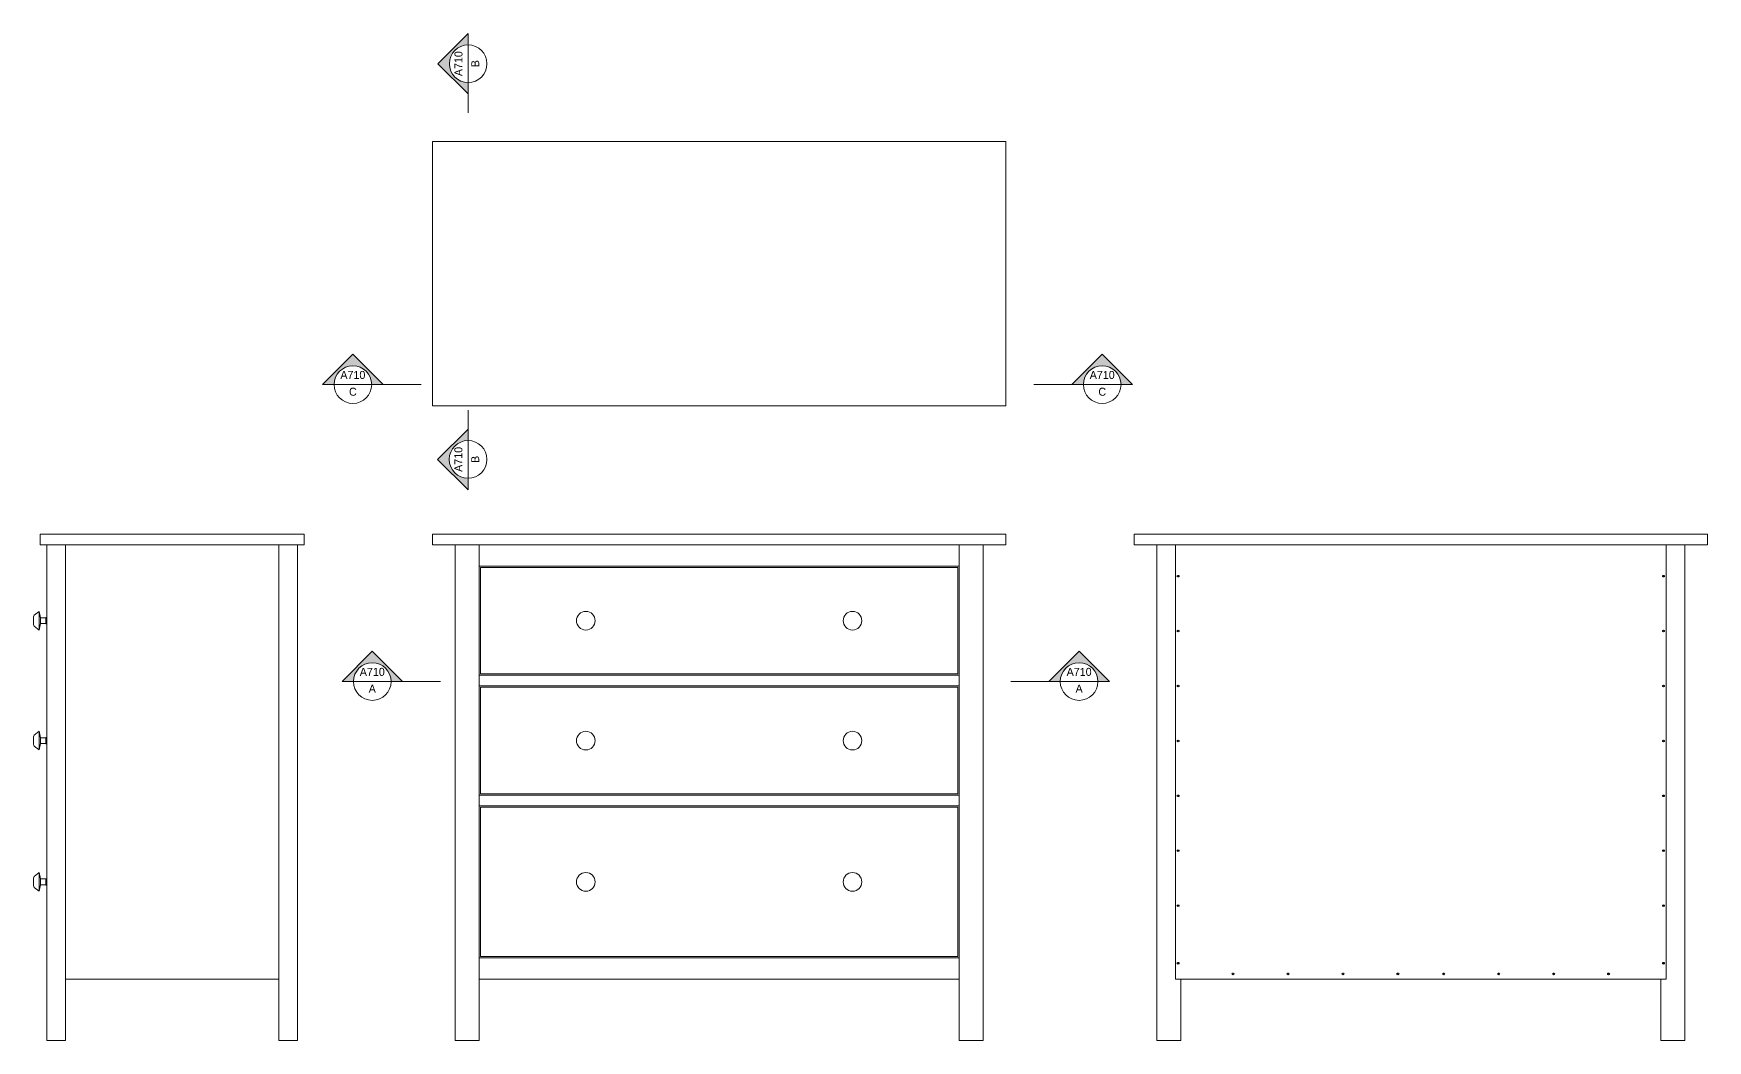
# Model space of a CAD drawing. Header units: centimetres. Extents: x -50281 to 6780, y -2639 to 7911.
# Drawn here: x -9962 to -6824, y 6022 to 7911 of the extents above; entities that cross this region are included whole.
import ezdxf
from ezdxf.enums import TextEntityAlignment as Align

# ---------------------------------------------------------------- set-up
doc = ezdxf.new("R2010")
doc.units = ezdxf.units.CM
doc.layers.get('0').update_dxf_attribs({"color": 8})
doc.layers.add('A-ANNO-SYMB', color=3, linetype='Continuous', lineweight=18)
doc.layers.add('A-ELEV-MBE', color=7, linetype='Continuous', lineweight=18)
doc.layers.add('particolari', color=6, linetype='Continuous')

# ---------------------------------------------------------------- blocks, each defined once
blk = doc.blocks.new('SYMBOL')
at = {"layer": 'A-ANNO-SYMB', "linetype": 'Continuous', "lineweight": 20}
h = blk.add_hatch(color=256, dxfattribs=at)
h.dxf.hatch_style = 1
h.paths.add_polyline_path([(11.206, 4.948), (11.316, 4.948, -1), (11.678, 4.948), (11.788, 4.948), (11.497, 5.241)])
at = {"linetype": 'Continuous', "lineweight": 20}
blk.add_line((11.316, 4.948), (11.678, 4.948), dxfattribs=at)
at = {"layer": 'A-ANNO-SYMB', "linetype": 'Continuous', "lineweight": 20}
for p, q in [((11.206, 4.948), (11.497, 5.241)), ((11.788, 4.948), (11.497, 5.241)), ((11.316, 4.948), (11.206, 4.948)), ((11.678, 4.948), (11.788, 4.948))]:
    blk.add_line(p, q, dxfattribs=at)
blk.add_circle((11.497, 4.948), 0.181, dxfattribs=at)
for tag, p in [('TAVOLA', (11.497, 5.08)), ('SEZIONE', (11.497, 4.918))]:
    blk.add_attdef(tag, text='', height=0.1, dxfattribs=at).set_placement(p, align=Align.TOP_CENTER)

msp = doc.modelspace()

# ---------------------------------------------------------------- linework, layer by layer
at = {"layer": 'A-ANNO-SYMB'}
for p, q in [((-9147.2, 7797.8), (-9147.2, 7762.1)), ((-9235.3, 7252.5), (-9306.7, 7252.5)), ((-8086.7, 7252.5), (-8015.2, 7252.5)), ((-9147.4, 7169), (-9147.4, 7204.7)), ((-9198.9, 6695.6), (-9270.3, 6695.6)), ((-8129.9, 6695.6), (-8058.5, 6695.6))]:
    msp.add_line(p, q, dxfattribs=at)
at = {"layer": 'A-ELEV-MBE'}
for p, q in [((-9126.7, 6912.3), (-8226.7, 6912.3)), ((-9951.2, 6827.3), (-9951.2, 6792.3)), ((-9939.2, 6815.3), (-9949.2, 6815.3)), ((-9939.2, 6804.3), (-9949.2, 6804.3)), ((-9126.7, 6707.3), (-8226.7, 6707.3)), ((-9126.7, 6687.3), (-8226.7, 6687.3)), ((-9951.2, 6602.3), (-9951.2, 6567.3)), ((-9939.2, 6590.3), (-9949.2, 6590.3)), ((-9939.2, 6579.3), (-9949.2, 6579.3)), ((-9126.7, 6482.3), (-8226.7, 6482.3)), ((-9126.7, 6462.3), (-8226.7, 6462.3)), ((-9951.2, 6337.3), (-9951.2, 6302.3)), ((-9939.2, 6325.3), (-9949.2, 6325.3)), ((-9939.2, 6314.3), (-9949.2, 6314.3)), ((-9126.7, 6177.3), (-8226.7, 6177.3)), ((-9902.2, 6137.3), (-9502.2, 6137.3)), ((-9126.7, 6137.3), (-8226.7, 6137.3)), ((-7821.2, 6137.3), (-6901.2, 6137.3)), ((-7811.2, 6137.3), (-6911.2, 6137.3))]:
    msp.add_line(p, q, dxfattribs=at)
for points in [[(-9214.2, 7212.8), (-8139.2, 7212.8), (-8139.2, 7708.8), (-9214.2, 7708.8), (-9214.2, 7212.8)], [(-9949.7, 6972.3), (-9454.7, 6972.3), (-9454.7, 6952.3), (-9949.7, 6952.3), (-9949.7, 6972.3)], [(-9214.2, 6972.3), (-8139.2, 6972.3), (-8139.2, 6952.3), (-9214.2, 6952.3), (-9214.2, 6972.3)], [(-7898.7, 6972.3), (-6823.7, 6972.3), (-6823.7, 6952.3), (-7898.7, 6952.3), (-7898.7, 6972.3)], [(-9902.2, 6952.3), (-9902.2, 6022.3), (-9937.2, 6022.3), (-9937.2, 6952.3)], [(-9467.2, 6952.3), (-9467.2, 6022.3), (-9502.2, 6022.3), (-9502.2, 6952.3)], [(-9171.7, 6952.3), (-9171.7, 6022.3), (-9126.7, 6022.3), (-9126.7, 6952.3)], [(-8226.7, 6952.3), (-8226.7, 6022.3), (-8181.7, 6022.3), (-8181.7, 6952.3)], [(-7856.2, 6952.3), (-7856.2, 6022.3), (-7811.2, 6022.3), (-7811.2, 6137.3)], [(-7821.2, 6137.3), (-7821.2, 6952.3)], [(-6911.2, 6137.3), (-6911.2, 6022.3), (-6866.2, 6022.3), (-6866.2, 6952.3)], [(-6901.2, 6952.3), (-6901.2, 6137.3)], [(-9124.2, 6909.8), (-8229.2, 6909.8), (-8229.2, 6709.8), (-9124.2, 6709.8), (-9124.2, 6909.8)], [(-9124.2, 6684.8), (-8229.2, 6684.8), (-8229.2, 6484.8), (-9124.2, 6484.8), (-9124.2, 6684.8)], [(-9124.2, 6459.8), (-8229.2, 6459.8), (-8229.2, 6179.8), (-9124.2, 6179.8), (-9124.2, 6459.8)]]:
    msp.add_lwpolyline(points, dxfattribs=at)
for points in [[(-9962.2, 6816.8, -0.232274), (-9960.6, 6820), (-9951.2, 6827.3), (-9949.2, 6815.3), (-9949.2, 6804.3), (-9951.2, 6792.3), (-9960.6, 6799.6, -0.232274), (-9962.2, 6802.8), (-9962.2, 6816.8)], [(-9937.2, 6815.8), (-9937.2, 6803.8), (-9938.7, 6803.8, -0.414214), (-9939.2, 6804.3), (-9939.2, 6815.3, -0.414214), (-9938.7, 6815.8), (-9937.2, 6815.8)], [(-9962.2, 6591.8, -0.232274), (-9960.6, 6595), (-9951.2, 6602.3), (-9949.2, 6590.3), (-9949.2, 6579.3), (-9951.2, 6567.3), (-9960.6, 6574.6, -0.232274), (-9962.2, 6577.8), (-9962.2, 6591.8)], [(-9937.2, 6590.8), (-9937.2, 6578.8), (-9938.7, 6578.8, -0.414214), (-9939.2, 6579.3), (-9939.2, 6590.3, -0.414214), (-9938.7, 6590.8), (-9937.2, 6590.8)], [(-9962.2, 6326.8, -0.232274), (-9960.6, 6330), (-9951.2, 6337.3), (-9949.2, 6325.3), (-9949.2, 6314.3), (-9951.2, 6302.3), (-9960.6, 6309.6, -0.232274), (-9962.2, 6312.8), (-9962.2, 6326.8)], [(-9937.2, 6325.8), (-9937.2, 6313.8), (-9938.7, 6313.8, -0.414214), (-9939.2, 6314.3), (-9939.2, 6325.3, -0.414214), (-9938.7, 6325.8), (-9937.2, 6325.8)]]:
    msp.add_lwpolyline(points, format="xyb", dxfattribs=at)
for centre in [(-8926.7, 6809.8), (-8426.7, 6809.8), (-8926.7, 6584.8), (-8426.7, 6584.8), (-8926.7, 6319.8), (-8426.7, 6319.8)]:
    msp.add_circle(centre, 17.5, dxfattribs=at)
at = {"layer": 'particolari'}
for centre in [(-7816.2, 6893.3), (-6906.2, 6893.3), (-7816.2, 6790.3), (-6906.2, 6790.3), (-7816.2, 6687.3), (-6906.2, 6687.3), (-7816.2, 6584.3), (-6906.2, 6584.3), (-7816.2, 6481.3), (-6906.2, 6481.3), (-7816.2, 6378.3), (-6906.2, 6378.3), (-7816.2, 6275.3), (-6906.2, 6275.3), (-7816.2, 6167.3), (-6906.2, 6167.3), (-7713.2, 6147.3), (-7610.2, 6147.3), (-7507.2, 6147.3), (-7404.2, 6147.3), (-7318.2, 6147.3), (-7215.2, 6147.3), (-7112.2, 6147.3), (-7009.2, 6147.3)]:
    msp.add_circle(centre, 1.5, dxfattribs=at)

# ---------------------------------------------------------------- block references
at = {"layer": 'A-ANNO-SYMB'}
ref = msp.add_blockref('SYMBOL', (-8182.3, 5612.4), dxfattribs=dict(at, xscale=195.0110641980523, yscale=195.0110641980523, zscale=195.0110641980523, rotation=89.99999999999999))
ref.add_attrib('SEZIONE', 'B', dxfattribs={"layer": '0', "linetype": 'Continuous', "lineweight": 20, "height": 15, "rotation": 90}).set_placement((-9141.4, 7854.5), align=Align.TOP_CENTER)
ref.add_attrib('TAVOLA', 'A710', dxfattribs={"layer": '0', "linetype": 'Continuous', "lineweight": 20, "height": 15, "rotation": 90}).set_placement((-9172.9, 7854.5), align=Align.TOP_CENTER)
ref = msp.add_blockref('SYMBOL', (-11605.4, 6287.6), dxfattribs=dict(at, xscale=195.0110641980523, yscale=195.0110641980523, zscale=195.0110641980523))
ref.add_attrib('SEZIONE', 'C', dxfattribs={"layer": '0', "linetype": 'Continuous', "lineweight": 20, "height": 15}).set_placement((-9363.4, 7246.7), align=Align.TOP_CENTER)
ref.add_attrib('TAVOLA', 'A710', dxfattribs={"layer": '0', "linetype": 'Continuous', "lineweight": 20, "height": 15}).set_placement((-9363.4, 7278.2), align=Align.TOP_CENTER)
ref = msp.add_blockref('SYMBOL', (-5716.5, 6287.6), dxfattribs=dict(at, xscale=-195.0110641980523, yscale=195.0110641980523, zscale=195.0110641980523))
ref.add_attrib('SEZIONE', 'C', dxfattribs={"layer": '0', "linetype": 'Continuous', "lineweight": 20, "height": 15}).set_placement((-7958.5, 7246.7), align=Align.TOP_CENTER)
ref.add_attrib('TAVOLA', 'A710', dxfattribs={"layer": '0', "linetype": 'Continuous', "lineweight": 20, "height": 15}).set_placement((-7958.5, 7278.2), align=Align.TOP_CENTER)
ref = msp.add_blockref('SYMBOL', (-8182.5, 9354.3), dxfattribs=dict(at, xscale=-195.0110641980523, yscale=195.0110641980523, zscale=195.0110641980523, rotation=90))
ref.add_attrib('SEZIONE', 'B', dxfattribs={"layer": '0', "linetype": 'Continuous', "lineweight": 20, "height": 15, "rotation": 90}).set_placement((-9141.5, 7112.3), align=Align.TOP_CENTER)
ref.add_attrib('TAVOLA', 'A710', dxfattribs={"layer": '0', "linetype": 'Continuous', "lineweight": 20, "height": 15, "rotation": 90}).set_placement((-9173.1, 7112.3), align=Align.TOP_CENTER)
ref = msp.add_blockref('SYMBOL', (-11569, 5730.7), dxfattribs=dict(at, xscale=195.0110641980523, yscale=195.0110641980523, zscale=195.0110641980523))
ref.add_attrib('SEZIONE', 'A', dxfattribs={"layer": '0', "linetype": 'Continuous', "lineweight": 20, "height": 15}).set_placement((-9327, 6689.8), align=Align.TOP_CENTER)
ref.add_attrib('TAVOLA', 'A710', dxfattribs={"layer": '0', "linetype": 'Continuous', "lineweight": 20, "height": 15}).set_placement((-9327, 6721.3), align=Align.TOP_CENTER)
ref = msp.add_blockref('SYMBOL', (-5759.8, 5730.7), dxfattribs=dict(at, xscale=-195.0110641980523, yscale=195.0110641980523, zscale=195.0110641980523))
ref.add_attrib('SEZIONE', 'A', dxfattribs={"layer": '0', "linetype": 'Continuous', "lineweight": 20, "height": 15}).set_placement((-8001.8, 6689.8), align=Align.TOP_CENTER)
ref.add_attrib('TAVOLA', 'A710', dxfattribs={"layer": '0', "linetype": 'Continuous', "lineweight": 20, "height": 15}).set_placement((-8001.8, 6721.3), align=Align.TOP_CENTER)

doc.saveas('drawing.dxf')
